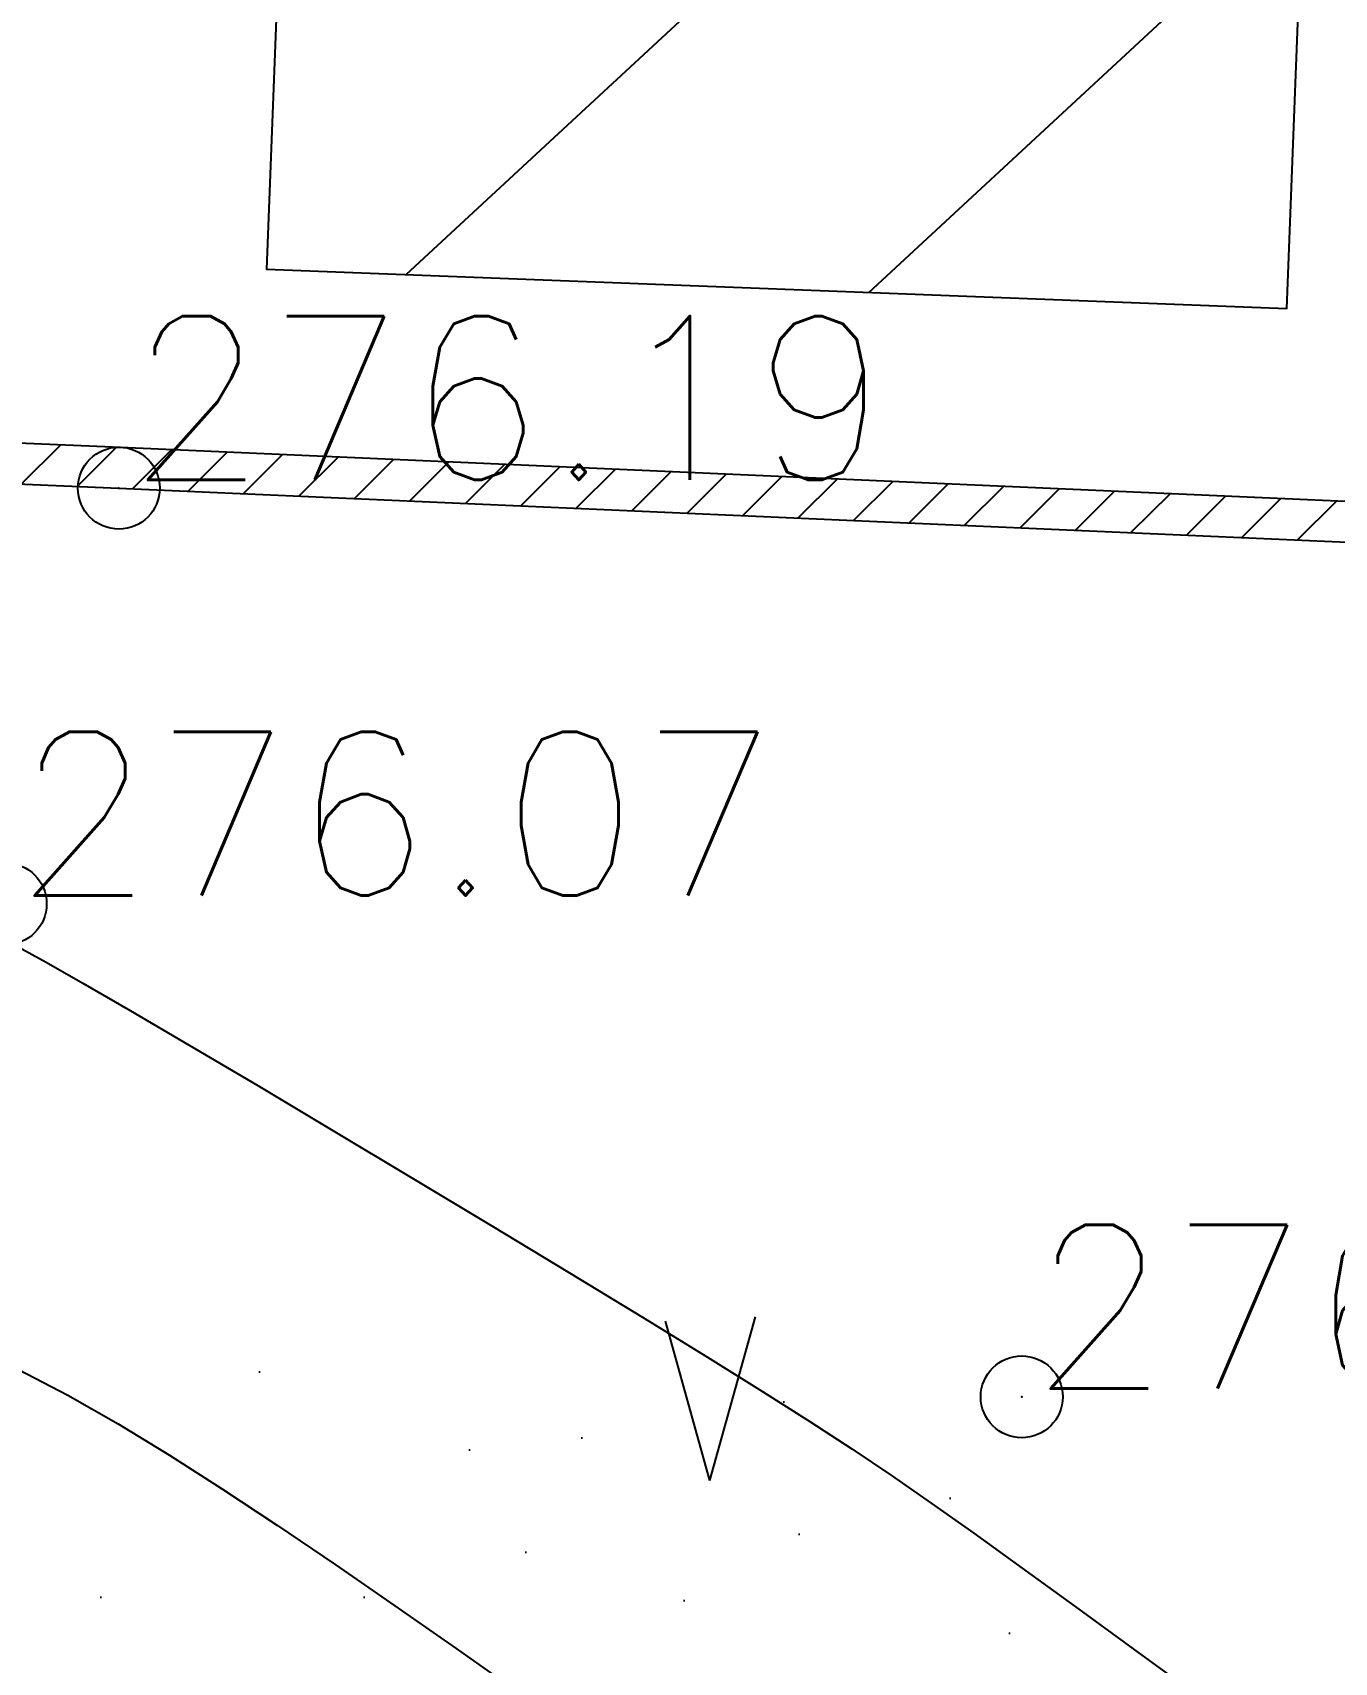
# Model space of a CAD drawing. Header units: millimetres. Extents: x 524954 to 526204, y 9523489 to 9524010.
# Drawn here: x 525614.62 to 525622.57, y 9523650.4 to 9523660.34 of the extents above; entities that cross this region are included whole.
import ezdxf

# ---------------------------------------------------------------- set-up
doc = ezdxf.new("R2010")
doc.units = ezdxf.units.MM
doc.header["$PDMODE"] = 32
doc.header["$PDSIZE"] = 0.5
doc.linetypes.add('CACHE2', pattern=[4.7625, 3.175, -1.5875])
for name, color, linetype in [('Bati', 6, 'Continuous'), ('Bati_H', 1, 'Continuous'), ('Cloture', 7, 'Continuous'), ('CN_02_00', 4, 'Continuous'), ('CN_05_00', 6, 'Continuous'), ('Murs', 1, 'Continuous'), ('TopoAlt', 3, 'Continuous'), ('TOPOJIS', 7, 'Continuous'), ('Végétation_Plantation', 70, 'Continuous')]:
    doc.layers.add(name, color=color, linetype=linetype)
doc.styles.add('Simplex 1.0', font='Simplex.shx', dxfattribs={"width": 0.99, "height": 1})
pattern_1 = [(74.475889, (0, 0), (-3.750000001, 13.500000005), [2.25, -11.761156275]), (74.475889, (3.75, 4.5), (-3.750000001, 13.500000005), [2.25, -11.761156275]), (74.475889, (7.5, 9), (-3.750000001, 13.500000005), [2.25, -11.761156275]), (105.524111, (0, 0), (-7.500000003, 4e-10), [1.5, -12.511156275]), (105.524111, (3.75, 4.5), (-7.500000003, 4e-10), [1.5, -12.511156275]), (105.524111, (7.5, 9), (-7.500000003, 4e-10), [1.5, -12.511156275]), (0, (0.453, 0.484), (3.75, 4.5), [0, -7.5]), (0, (1.468, 1.072), (3.75, 4.5), [0, -7.5]), (0, (1.1713, 1.8804), (3.75, 4.5), [0, -7.5]), (0, (2.327, 1.9907), (3.75, 4.5), [0, -7.5]), (0, (1.64, 3.7912), (3.75, 4.5), [0, -7.5]), (0, (0.3684, 2.1545), (3.75, 4.5), [0, -7.5]), (0, (0.281, 2.4684), (3.75, 4.5), [0, -7.5]), (0, (0.0314, 3.7912), (3.75, 4.5), [0, -7.5]), (0, (-0.7807, 0.2634), (3.75, 4.5), [0, -7.5]), (0, (-0.8588, 0.9984), (3.75, 4.5), [0, -7.5]), (0, (-1.468, 0.19), (3.75, 4.5), [0, -7.5]), (0, (-1.624, 1.2924), (3.75, 4.5), [0, -7.5]), (0, (-1.1242, 1.9905), (3.75, 4.5), [0, -7.5]), (0, (-1.3274, 2.6888), (3.75, 4.5), [0, -7.5]), (0, (-1.9207, 3.5707), (3.75, 4.5), [0, -7.5]), (0, (-0.406, 2.9085), (3.75, 4.5), [0, -7.5]), (0, (-2.53, 2.064), (3.75, 4.5), [0, -7.5]), (0, (-2.7485, 0.6675), (3.75, 4.5), [0, -7.5]), (0, (-1.1235, -0.4347), (3.75, 4.5), [0, -7.5]), (0, (-0.156, -0.7287), (3.75, 4.5), [0, -7.5]), (0, (-0.812, -1.537), (3.75, 4.5), [0, -7.5]), (0, (1.5774, -1.4635), (3.75, 4.5), [0, -7.5]), (0, (0.5466, -0.3245), (3.75, 4.5), [0, -7.5]), (0, (1.468, -0.104), (3.75, 4.5), [0, -7.5])]

# ---------------------------------------------------------------- blocks, each defined once
blk = doc.blocks.new('TCPOINT M')
at = {"color": 0}
blk.add_point((0, 0), dxfattribs=at)
at = {"layer": 'TopoAlt', "style": 'Simplex 1.0', "width": 0.99}
blk.add_attdef('ALT', (0.15, 0.15), '', height=1, dxfattribs=at)

msp = doc.modelspace()

# ---------------------------------------------------------------- hatches: boundary and pattern name
at = {"layer": 'Bati_H'}
h = msp.add_hatch(dxfattribs=at)
h.set_pattern_fill('_U', color=256, scale=2, angle=222.7906, style=0, pattern_type=0)
h.set_pattern_definition([(222.790599027, (0, 0), (1.35864181246, -1.4676826719), [])])
h.paths.add_polyline_path([(525622.8565, 9523673.6659), (525616.6271, 9523673.9062), (525616.0482, 9523658.9015), (525622.2777, 9523658.6611)])
at = {"layer": 'Murs'}
h = msp.add_hatch(dxfattribs=at)
h.set_pattern_fill('_U', color=256, scale=0.25, angle=45, style=0, pattern_type=0)
h.set_pattern_definition([(45, (0, 0), (-0.1767766952966, 0.1767766952966), [])])
h.paths.add_polyline_path([(525620.8924, 9523697.1428), (525600.75, 9523698.3626), (525603.0241, 9523658.0782), (525615.1464, 9523657.5647), (525623.1107, 9523657.2146), (525642.3636, 9523653.2026), (525642.4146, 9523653.4474), (525623.1419, 9523657.4635), (525615.1571, 9523657.8145), (525603.2609, 9523658.3184), (525601.0154, 9523698.096), (525620.8773, 9523696.8933)])
at = {"layer": 'Végétation_Plantation', "linetype": 'CACHE2', "ltscale": 0.5}
h = msp.add_hatch(dxfattribs=at)
h.set_pattern_fill('BROUSS', color=256, scale=1.5, style=0)
h.set_pattern_definition(pattern_1)
h.paths.add_polyline_path([(525636.5078, 9523601.7797), (525621.2198, 9523601.2472), (525618.1089, 9523604.4422), (525615.8868, 9523615.5359), (525615.6256, 9523622.2507), (525613.6867, 9523626.1853), (525611.4346, 9523631.7638), (525611.4346, 9523637.3846), (525611.1221, 9523643.4667), (525610.4899, 9523652.0934), (525620.7894, 9523652.5926), (525624.6892, 9523647.4006), (525628.1891, 9523644.0059), (525633.3909, 9523640.304), (525636.3878, 9523634.4589), (525641.0018, 9523626.13), (525644.1531, 9523616.4546), (525639.2352, 9523614.4963), (525637.6197, 9523612.3826), (525636.7283, 9523605.652)])
h = msp.add_hatch(dxfattribs=at)
h.set_pattern_fill('BROUSS', color=256, scale=1.5, style=0)
h.set_pattern_definition(pattern_1)
edge = h.paths.add_edge_path()
edge.add_line((525603.7079, 9523651.9174), (525604.3158, 9523643.6821))
edge.add_line((525604.3158, 9523643.6821), (525604.2584, 9523638.4301))
edge.add_line((525604.2584, 9523638.4301), (525602.1892, 9523630.893))
edge.add_line((525602.1892, 9523630.893), (525600.4603, 9523615.8402))
edge.add_line((525600.4603, 9523615.8402), (525600.2462, 9523608.4027))
edge.add_line((525600.2462, 9523608.4027), (525608.9098, 9523600.8399))
edge.add_line((525608.9098, 9523600.8399), (525613.3641, 9523595.903))
edge.add_line((525613.3641, 9523595.903), (525618.8624, 9523592.168))
edge.add_line((525618.8624, 9523592.168), (525621.565, 9523591.9269))
edge.add_line((525621.565, 9523591.9269), (525622.5641, 9523594.2796))
edge.add_line((525622.5641, 9523594.2796), (525620.7114, 9523597.9539))
edge.add_line((525620.7114, 9523597.9539), (525616.5444, 9523601.433))
edge.add_line((525616.5444, 9523601.433), (525615.8154, 9523602.5391))
edge.add_line((525615.8154, 9523602.5391), (525614.2694, 9523607.9319))
edge.add_line((525614.2694, 9523607.9319), (525614.1273, 9523611.8707))
edge.add_line((525614.1273, 9523611.8707), (525613.362, 9523616.7071))
edge.add_line((525613.362, 9523616.7071), (525613.3701, 9523620.4589))
edge.add_line((525613.3701, 9523620.4589), (525613.4162, 9523620.9191))
edge.add_line((525613.4162, 9523620.9191), (525610.7702, 9523625.8957))
edge.add_line((525610.7702, 9523625.8957), (525609.551, 9523629.3178))
edge.add_line((525609.551, 9523629.3178), (525608.7765, 9523630.8978))
edge.add_line((525608.7765, 9523630.8978), (525609.0246, 9523636.4243))
edge.add_line((525609.0246, 9523636.4243), (525608.5402, 9523644.2756))
edge.add_line((525608.5402, 9523644.2756), (525607.7136, 9523651.4513))
edge.add_line((525607.7136, 9523651.4513), (525603.7584, 9523651.916))

# ---------------------------------------------------------------- linework, layer by layer
at = {"layer": 'Bati', "flags": 128}
msp.add_lwpolyline([(525622.8565, 9523673.6659), (525616.6271, 9523673.9062), (525616.0482, 9523658.9015), (525622.2777, 9523658.6611)], close=True, dxfattribs=at)
at = {"layer": 'Cloture', "flags": 128}
for points in [[(525620.8924, 9523697.1428), (525600.75, 9523698.3626), (525603.0241, 9523658.0782), (525615.1464, 9523657.5647), (525623.1107, 9523657.2146), (525642.3636, 9523653.2026)], [(525620.8773, 9523696.8933), (525601.0154, 9523698.096), (525603.2609, 9523658.3184), (525615.1571, 9523657.8145), (525623.1419, 9523657.4635), (525642.4146, 9523653.4474)]]:
    msp.add_lwpolyline(points, dxfattribs=at)
at = {"layer": 'CN_02_00', "elevation": 276, "flags": 128}
msp.add_lwpolyline([(525614.5315, 9523654.7644), (525614.7022, 9523654.671), (525614.9266, 9523654.5441), (525615.2157, 9523654.377), (525615.576, 9523654.1657), (525615.9945, 9523653.918), (525616.4536, 9523653.6445), (525616.9357, 9523653.3557), (525617.423, 9523653.0622), (525617.8979, 9523652.7747), (525618.3427, 9523652.5038), (525618.7397, 9523652.2599), (525619.0771, 9523652.0502), (525619.3657, 9523651.8673), (525619.6222, 9523651.7003), (525619.8632, 9523651.5383), (525620.1056, 9523651.3704), (525620.3659, 9523651.1857), (525620.6608, 9523650.9733), (525621.007, 9523650.7222), (525621.4155, 9523650.4256), (525621.8747, 9523650.0919)], dxfattribs=at)
at = {"layer": 'CN_05_00', "elevation": 275, "flags": 128}
msp.add_lwpolyline([(525614.5344, 9523652.1862), (525614.8353, 9523652.0287), (525615.1413, 9523651.8542), (525615.4548, 9523651.6631), (525615.7787, 9523651.4558), (525616.1156, 9523651.2327), (525616.4673, 9523650.9946), (525616.8316, 9523650.7435), (525617.2057, 9523650.4823), (525617.5864, 9523650.2136)], dxfattribs=at)

# ---------------------------------------------------------------- block references
at = {"layer": 'TOPOJIS'}
ref = msp.add_blockref('TCPOINT M', (525615.1464, 9523657.5647, 276.19), dxfattribs=at)
ref.add_attrib('ALT', '276.19', (525615.1964, 9523657.6147, 276.19), dxfattribs={"layer": 'TopoAlt', "height": 1, "style": 'Simplex 1.0', "width": 0.99})
ref = msp.add_blockref('TCPOINT M', (525614.4553, 9523655.0275, 276.07), dxfattribs=at)
ref.add_attrib('ALT', '276.07', (525614.5053, 9523655.0775, 276.07), dxfattribs={"layer": 'TopoAlt', "height": 1, "style": 'Simplex 1.0', "width": 0.99})
ref = msp.add_blockref('TCPOINT M', (525620.659, 9523652.0186, 276.35), dxfattribs=at)
ref.add_attrib('ALT', '276.35', (525620.709, 9523652.0686, 276.35), dxfattribs={"layer": 'TopoAlt', "height": 1, "style": 'Simplex 1.0', "width": 0.99})

doc.saveas('drawing.dxf')
